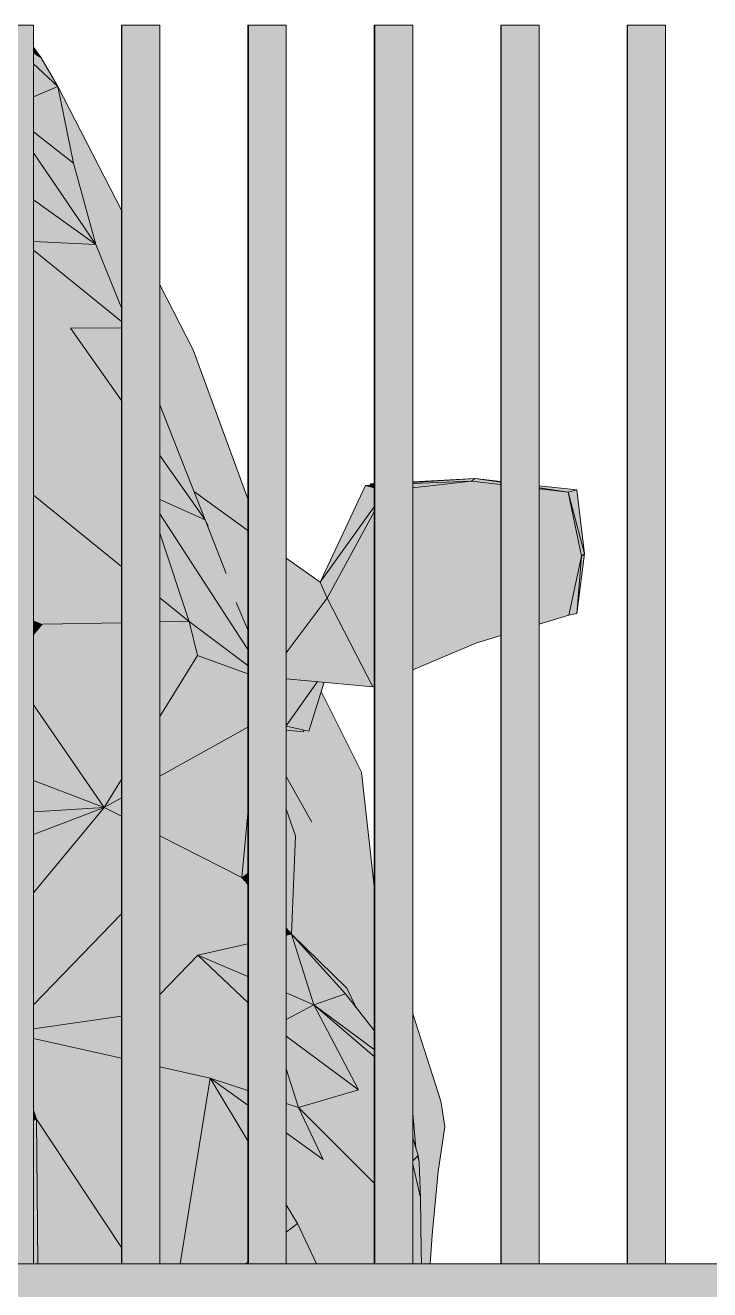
# Model space of a CAD drawing. Header units: millimetres. Extents: x 365175 to 2667127, y -330297 to -162108.
# Drawn here: x 1854015 to 1854556, y -318931 to -317931 of the extents above; entities that cross this region are included whole.
import ezdxf

# ---------------------------------------------------------------- set-up
doc = ezdxf.new("R2010")
doc.units = ezdxf.units.MM
doc.header["$MEASUREMENT"] = 0
doc.layers.add('Cars', color=7, linetype='Continuous')
doc.layers.add('TopoAlt', color=7, linetype='Continuous')

# ---------------------------------------------------------------- blocks, each defined once
blk = doc.blocks.new('Élément de coupe_582_6', base_point=(1445436.1, -319511))
at = {"layer": 'TopoAlt', "linetype": 'Continuous', "lineweight": 0, "true_color": 0x000000}
blk.add_hatch(color=18, dxfattribs=at).paths.add_polyline_path([(1838007, -319511), (1839530.3, -319511), (1839530.3, -319486), (1854698.7, -319486), (1854698.7, -318911), (1838007, -318911)])
at = {"layer": 'TopoAlt', "color": 190, "linetype": 'Continuous', "lineweight": 5, "true_color": 0x8002ff}
blk.add_line((1854698.7, -318911), (1838007, -318911), dxfattribs=at)
blk = doc.blocks.new('Élément de coupe_584_6', base_point=(1445436.1, -319511))
at = {"linetype": 'Continuous', "lineweight": 0, "true_color": 0x000000}
for points in [[(1854491, -318911), (1854491.4, -318911), (1854491.4, -317931), (1854491, -317931)], [(1854491, -318911), (1854491.4, -318911), (1854491.4, -317931), (1854491, -317931)], [(1854491.4, -317931), (1854491.4, -318911), (1854521.4, -318911), (1854521.4, -317931)]]:
    blk.add_hatch(color=18, dxfattribs=at).paths.add_polyline_path(points)
at = {"color": 18, "linetype": 'Continuous', "lineweight": 5, "true_color": 0x330000}
for p, q in [((1854491, -317931), (1854491.4, -317931)), ((1854491, -318911), (1854491, -317931)), ((1854491.4, -317931), (1854521.4, -317931)), ((1854491.4, -318911), (1854491.4, -317931)), ((1854521.4, -318911), (1854521.4, -317931))]:
    blk.add_line(p, q, dxfattribs=at)
blk = doc.blocks.new('Élément de coupe_585_6', base_point=(1445436.1, -319511))
at = {"linetype": 'Continuous', "lineweight": 0, "true_color": 0x000000}
for points in [[(1854391, -318911), (1854391.5, -318911), (1854391.5, -317931), (1854391, -317931)], [(1854391, -318911), (1854391.5, -318911), (1854391.5, -317931), (1854391, -317931)], [(1854391.5, -317931), (1854391.5, -318911), (1854421.5, -318911), (1854421.5, -317931)]]:
    blk.add_hatch(color=18, dxfattribs=at).paths.add_polyline_path(points)
at = {"color": 18, "linetype": 'Continuous', "lineweight": 5, "true_color": 0x330000}
for p, q in [((1854391, -317931), (1854391.5, -317931)), ((1854391, -318911), (1854391, -317931)), ((1854391.5, -317931), (1854421.5, -317931)), ((1854391.5, -318911), (1854391.5, -317931)), ((1854421.5, -318911), (1854421.5, -317931))]:
    blk.add_line(p, q, dxfattribs=at)
blk = doc.blocks.new('Élément de coupe_586_6', base_point=(1445436.1, -319511))
at = {"linetype": 'Continuous', "lineweight": 0, "true_color": 0x000000}
for points in [[(1854291.1, -318911), (1854291.5, -318911), (1854291.5, -317931), (1854291.1, -317931)], [(1854291.1, -318911), (1854291.5, -318911), (1854291.5, -317931), (1854291.1, -317931)], [(1854291.5, -317931), (1854291.5, -318911), (1854321.5, -318911), (1854321.5, -317931)]]:
    blk.add_hatch(color=18, dxfattribs=at).paths.add_polyline_path(points)
at = {"color": 18, "linetype": 'Continuous', "lineweight": 5, "true_color": 0x330000}
for p, q in [((1854291.1, -317931), (1854291.5, -317931)), ((1854291.1, -318911), (1854291.1, -317931)), ((1854291.5, -317931), (1854321.5, -317931)), ((1854291.5, -318911), (1854291.5, -317931)), ((1854321.5, -318911), (1854321.5, -317931))]:
    blk.add_line(p, q, dxfattribs=at)
blk = doc.blocks.new('Élément de coupe_587_6', base_point=(1445436.1, -319511))
at = {"linetype": 'Continuous', "lineweight": 0, "true_color": 0x000000}
for points in [[(1854191.1, -317931), (1854191.1, -318911), (1854191.5, -318911), (1854191.5, -317931)], [(1854191.1, -317931), (1854191.1, -318911), (1854191.5, -318911), (1854191.5, -317931)], [(1854191.5, -317931), (1854191.5, -318911), (1854221.5, -318911), (1854221.5, -317931)]]:
    blk.add_hatch(color=18, dxfattribs=at).paths.add_polyline_path(points)
at = {"color": 18, "linetype": 'Continuous', "lineweight": 5, "true_color": 0x330000}
for p, q in [((1854191.1, -317931), (1854191.5, -317931)), ((1854191.1, -318911), (1854191.1, -317931)), ((1854191.5, -317931), (1854221.5, -317931)), ((1854191.5, -318911), (1854191.5, -317931)), ((1854221.5, -318911), (1854221.5, -317931))]:
    blk.add_line(p, q, dxfattribs=at)
blk = doc.blocks.new('Élément de coupe_588_6', base_point=(1445436.1, -319511))
at = {"linetype": 'Continuous', "lineweight": 0, "true_color": 0x000000}
for points in [[(1854091.1, -318911), (1854091.6, -318911), (1854091.6, -317931), (1854091.1, -317931)], [(1854091.1, -318911), (1854091.6, -318911), (1854091.6, -317931), (1854091.1, -317931)], [(1854091.6, -317931), (1854091.6, -318911), (1854121.5, -318911), (1854121.5, -317931)]]:
    blk.add_hatch(color=18, dxfattribs=at).paths.add_polyline_path(points)
at = {"color": 18, "linetype": 'Continuous', "lineweight": 5, "true_color": 0x330000}
for p, q in [((1854091.1, -317931), (1854091.6, -317931)), ((1854091.1, -318911), (1854091.1, -317931)), ((1854091.6, -317931), (1854121.5, -317931)), ((1854091.6, -318911), (1854091.6, -317931)), ((1854121.5, -318911), (1854121.5, -317931))]:
    blk.add_line(p, q, dxfattribs=at)
blk = doc.blocks.new('Élément de coupe_589_6', base_point=(1445436.1, -319511))
at = {"linetype": 'Continuous', "lineweight": 0, "true_color": 0x000000}
for points in [[(1853991.1, -317931), (1853991.1, -318911), (1853991.6, -318911), (1853991.6, -317931)], [(1853991.1, -317931), (1853991.1, -318911), (1853991.6, -318911), (1853991.6, -317931)], [(1853991.6, -317931), (1853991.6, -318911), (1854021.6, -318911), (1854021.6, -317931)]]:
    blk.add_hatch(color=18, dxfattribs=at).paths.add_polyline_path(points)
at = {"color": 18, "linetype": 'Continuous', "lineweight": 5, "true_color": 0x330000}
for p, q in [((1853991.1, -317931), (1853991.6, -317931)), ((1853991.1, -318911), (1853991.1, -317931)), ((1853991.6, -317931), (1854021.6, -317931)), ((1853991.6, -318911), (1853991.6, -317931)), ((1854021.6, -318911), (1854021.6, -317931))]:
    blk.add_line(p, q, dxfattribs=at)
blk = doc.blocks.new('Élément de coupe_771_6', base_point=(1445436.1, -319511))
at = {"layer": 'Cars', "linetype": 'Continuous', "lineweight": 0, "true_color": 0x000000}
for points in [[(1854027.6, -317956.7), (1854021.6, -317948.4), (1854021.6, -317952.7)], [(1854027.6, -317956.7), (1854021.6, -317948.4), (1854021.6, -317952.7)], [(1854027.6, -317956.7), (1854021.6, -317952.7), (1854021.6, -317961.6), (1854040.8, -317979.5)], [(1854027.6, -317956.7), (1854021.6, -317952.7), (1854021.6, -317961.6), (1854040.8, -317979.5)], [(1854040.8, -317979.5), (1854021.6, -317961.6), (1854021.6, -317987.5)], [(1854040.8, -317979.5), (1854021.6, -317961.6), (1854021.6, -317987.5)], [(1854021.6, -317987.5), (1854021.6, -318015.4), (1854053.3, -318040.1), (1854040.8, -317979.5)], [(1854021.6, -317987.5), (1854021.6, -318015.4), (1854053.3, -318040.1), (1854040.8, -317979.5)], [(1854091.1, -318077.3), (1854040.8, -317979.5), (1854053.3, -318040.1), (1854091.1, -318099)], [(1854091.1, -318077.3), (1854040.8, -317979.5), (1854053.3, -318040.1), (1854091.1, -318099)], [(1854053.3, -318040.1), (1854021.6, -318015.4), (1854021.6, -318031.8), (1854070.8, -318104.5)], [(1854053.3, -318040.1), (1854021.6, -318015.4), (1854021.6, -318031.8), (1854070.8, -318104.5)], [(1854021.6, -318031.8), (1854021.6, -318069), (1854070.8, -318104.5)], [(1854021.6, -318031.8), (1854021.6, -318069), (1854070.8, -318104.5)], [(1854053.3, -318040.1), (1854070.8, -318104.5), (1854091.1, -318144.8), (1854091.1, -318121)], [(1854053.3, -318040.1), (1854070.8, -318104.5), (1854091.1, -318144.8), (1854091.1, -318121)], [(1854053.3, -318040.1), (1854091.1, -318121), (1854091.1, -318099)], [(1854053.3, -318040.1), (1854091.1, -318121), (1854091.1, -318099)], [(1854021.6, -318069), (1854021.6, -318102), (1854070.8, -318104.5)], [(1854021.6, -318069), (1854021.6, -318102), (1854070.8, -318104.5)], [(1854021.6, -318102), (1854021.6, -318109), (1854091.1, -318165.3), (1854091.1, -318154.6), (1854070.8, -318104.5)], [(1854021.6, -318102), (1854021.6, -318109), (1854091.1, -318165.3), (1854091.1, -318154.6), (1854070.8, -318104.5)], [(1854091.1, -318144.8), (1854070.8, -318104.5), (1854091.1, -318154.6)], [(1854091.1, -318144.8), (1854070.8, -318104.5), (1854091.1, -318154.6)], [(1854021.6, -318118.2), (1854050.9, -318170.6), (1854091.1, -318170.5), (1854091.1, -318165.3), (1854021.6, -318109)], [(1854021.6, -318118.2), (1854050.9, -318170.6), (1854091.1, -318170.5), (1854091.1, -318165.3), (1854021.6, -318109)], [(1854050.9, -318170.6), (1854021.6, -318118.2), (1854021.6, -318256.3)], [(1854050.9, -318170.6), (1854021.6, -318118.2), (1854021.6, -318256.3)], [(1854148, -318187.7), (1854121.5, -318136.4), (1854121.5, -318146.5)], [(1854148, -318187.7), (1854121.5, -318136.4), (1854121.5, -318146.5)], [(1854121.5, -318186.2), (1854187.9, -318328.3), (1854191.1, -318330.6), (1854191.1, -318305.7), (1854148, -318187.7), (1854121.5, -318146.5)], [(1854121.5, -318186.2), (1854187.9, -318328.3), (1854191.1, -318330.6), (1854191.1, -318305.7), (1854148, -318187.7), (1854121.5, -318146.5)], [(1854021.6, -318293.8), (1854091.1, -318299.9), (1854091.1, -318257.9), (1854050.9, -318170.6), (1854021.6, -318256.3)], [(1854021.6, -318293.8), (1854091.1, -318299.9), (1854091.1, -318257.9), (1854050.9, -318170.6), (1854021.6, -318256.3)], [(1854050.9, -318170.6), (1854091.1, -318227.9), (1854091.1, -318170.5)], [(1854050.9, -318170.6), (1854091.1, -318227.9), (1854091.1, -318170.5)], [(1854091.1, -318227.9), (1854050.9, -318170.6), (1854091.1, -318257.9)], [(1854091.1, -318227.9), (1854050.9, -318170.6), (1854091.1, -318257.9)], [(1854121.5, -318186.2), (1854121.5, -318205.1), (1854181.3, -318323.5), (1854187.9, -318328.3)], [(1854121.5, -318186.2), (1854121.5, -318205.1), (1854181.3, -318323.5), (1854187.9, -318328.3)], [(1854121.5, -318205.1), (1854121.5, -318215.8), (1854176.8, -318320.3), (1854181.3, -318323.5)], [(1854121.5, -318205.1), (1854121.5, -318215.8), (1854176.8, -318320.3), (1854181.3, -318323.5)], [(1854176.8, -318320.3), (1854121.5, -318215.8), (1854121.5, -318231.3), (1854157.4, -318322.4), (1854157.9, -318323.1), (1854149, -318300.8), (1854148.9, -318300.2)], [(1854176.8, -318320.3), (1854121.5, -318215.8), (1854121.5, -318231.3), (1854157.4, -318322.4), (1854157.9, -318323.1), (1854149, -318300.8), (1854148.9, -318300.2)], [(1854121.5, -318231.3), (1854121.5, -318271.3), (1854157.4, -318322.4)], [(1854121.5, -318231.3), (1854121.5, -318271.3), (1854157.4, -318322.4)], [(1854121.5, -318306.3), (1854157.4, -318322.4), (1854121.5, -318271.3)], [(1854121.5, -318306.3), (1854157.4, -318322.4), (1854121.5, -318271.3)], [(1854021.6, -318293.8), (1854021.6, -318302.8), (1854091.1, -318359.2), (1854091.1, -318299.9)], [(1854021.6, -318293.8), (1854021.6, -318302.8), (1854091.1, -318359.2), (1854091.1, -318299.9)], [(1854284.1, -318295), (1854248.3, -318371.7), (1854291.1, -318312), (1854291.1, -318296.9)], [(1854284.1, -318295), (1854248.3, -318371.7), (1854291.1, -318312), (1854291.1, -318296.9)], [(1854284.1, -318295), (1854291.1, -318294.7), (1854291.1, -318294.6)], [(1854284.1, -318295), (1854291.1, -318294.7), (1854291.1, -318294.6)], [(1854284.1, -318295), (1854291.1, -318296.9), (1854291.1, -318294.7)], [(1854284.1, -318295), (1854291.1, -318296.9), (1854291.1, -318294.7)], [(1854287.6, -318294.8), (1854287.9, -318294.8), (1854288.1, -318293.9)], [(1854287.6, -318294.8), (1854287.9, -318294.8), (1854288.1, -318293.9)], [(1854288.1, -318293.9), (1854287.9, -318294.8), (1854288.5, -318294.7)], [(1854288.1, -318293.9), (1854287.9, -318294.8), (1854288.5, -318294.7)], [(1854288.1, -318293.9), (1854288.5, -318294.7), (1854291.1, -318294.6), (1854291.1, -318293.8)], [(1854288.1, -318293.9), (1854288.5, -318294.7), (1854291.1, -318294.6), (1854291.1, -318293.8)], [(1854370.8, -318289.7), (1854321.5, -318292.7), (1854321.5, -318293.6), (1854367.7, -318291.8)], [(1854370.8, -318289.7), (1854321.5, -318292.7), (1854321.5, -318293.6), (1854367.7, -318291.8)], [(1854321.5, -318292.7), (1854355.9, -318290.6), (1854370.8, -318289.7), (1854321.5, -318292.2)], [(1854321.5, -318292.7), (1854355.9, -318290.6), (1854370.8, -318289.7), (1854321.5, -318292.2)], [(1854367.7, -318291.8), (1854321.5, -318297), (1854321.5, -318335.5), (1854371.4, -318419.8)], [(1854367.7, -318291.8), (1854321.5, -318297), (1854321.5, -318335.5), (1854371.4, -318419.8)], [(1854321.5, -318293.6), (1854321.5, -318297), (1854367.7, -318291.8)], [(1854321.5, -318293.6), (1854321.5, -318297), (1854367.7, -318291.8)], [(1854370.8, -318289.7), (1854367.7, -318291.8), (1854391, -318294.4), (1854391, -318292.6)], [(1854370.8, -318289.7), (1854367.7, -318291.8), (1854391, -318294.4), (1854391, -318292.6)], [(1854367.7, -318291.8), (1854371.4, -318419.8), (1854391, -318413.9), (1854391, -318323.8)], [(1854367.7, -318291.8), (1854371.4, -318419.8), (1854391, -318413.9), (1854391, -318323.8)], [(1854367.7, -318291.8), (1854391, -318323.8), (1854391, -318307.7)], [(1854367.7, -318291.8), (1854391, -318323.8), (1854391, -318307.7)], [(1854391, -318294.4), (1854367.7, -318291.8), (1854391, -318307.7)], [(1854391, -318294.4), (1854367.7, -318291.8), (1854391, -318307.7)], [(1854391, -318291.9), (1854370.8, -318289.7), (1854391, -318292.6)], [(1854391, -318291.9), (1854370.8, -318289.7), (1854391, -318292.6)], [(1854451.2, -318298.5), (1854421.5, -318295.3), (1854421.5, -318297), (1854444.4, -318300.3)], [(1854451.2, -318298.5), (1854421.5, -318295.3), (1854421.5, -318297), (1854444.4, -318300.3)], [(1854021.6, -318363.1), (1854029, -318404.9), (1854091.1, -318403.7), (1854091.1, -318359.2), (1854021.6, -318302.8)], [(1854021.6, -318363.1), (1854029, -318404.9), (1854091.1, -318403.7), (1854091.1, -318359.2), (1854021.6, -318302.8)], [(1854157.4, -318322.4), (1854121.5, -318306.3), (1854121.5, -318317.5), (1854191.1, -318424.8), (1854191.1, -318409.2), (1854181.9, -318387.6), (1854174, -318364.7)], [(1854157.4, -318322.4), (1854121.5, -318306.3), (1854121.5, -318317.5), (1854191.1, -318424.8), (1854191.1, -318409.2), (1854181.9, -318387.6), (1854174, -318364.7)], [(1854191.1, -318330.6), (1854148.9, -318300.2), (1854149, -318300.8), (1854191.1, -318334.3)], [(1854191.1, -318330.6), (1854148.9, -318300.2), (1854149, -318300.8), (1854191.1, -318334.3)], [(1854191.1, -318334.3), (1854149, -318300.8), (1854157.9, -318323.1), (1854159.7, -318327.2), (1854157.4, -318322.4), (1854174, -318364.7), (1854181.9, -318387.6), (1854191.1, -318409.2)], [(1854191.1, -318334.3), (1854149, -318300.8), (1854157.9, -318323.1), (1854159.7, -318327.2), (1854157.4, -318322.4), (1854174, -318364.7), (1854181.9, -318387.6), (1854191.1, -318409.2)], [(1854421.5, -318297), (1854421.5, -318297.7), (1854444.4, -318300.3)], [(1854421.5, -318297), (1854421.5, -318297.7), (1854444.4, -318300.3)], [(1854444.4, -318300.3), (1854421.5, -318297.7), (1854421.5, -318328.4), (1854454.8, -318351.1)], [(1854444.4, -318300.3), (1854421.5, -318297.7), (1854421.5, -318328.4), (1854454.8, -318351.1)], [(1854457.3, -318349.2), (1854451.2, -318298.5), (1854444.4, -318300.3)], [(1854457.3, -318349.2), (1854451.2, -318298.5), (1854444.4, -318300.3)], [(1854457.3, -318349.2), (1854444.4, -318300.3), (1854454.8, -318351.1)], [(1854457.3, -318349.2), (1854444.4, -318300.3), (1854454.8, -318351.1)], [(1854248.3, -318371.7), (1854253.9, -318384.3), (1854291.1, -318316), (1854291.1, -318312)], [(1854248.3, -318371.7), (1854253.9, -318384.3), (1854291.1, -318316), (1854291.1, -318312)], [(1854253.9, -318384.3), (1854289.8, -318454.3), (1854291.1, -318434.9), (1854291.1, -318316)], [(1854253.9, -318384.3), (1854289.8, -318454.3), (1854291.1, -318434.9), (1854291.1, -318316)], [(1854121.5, -318332.8), (1854144.6, -318402.6), (1854191.1, -318437.6), (1854191.1, -318424.8), (1854121.5, -318317.5)], [(1854121.5, -318332.8), (1854144.6, -318402.6), (1854191.1, -318437.6), (1854191.1, -318424.8), (1854121.5, -318317.5)], [(1854157.4, -318322.4), (1854159.7, -318327.2), (1854157.9, -318323.1)], [(1854157.4, -318322.4), (1854159.7, -318327.2), (1854157.9, -318323.1)], [(1854121.5, -318332.8), (1854121.5, -318383.9), (1854144.6, -318402.6)], [(1854121.5, -318332.8), (1854121.5, -318383.9), (1854144.6, -318402.6)], [(1854321.5, -318335.5), (1854321.5, -318440.9), (1854371.4, -318419.8)], [(1854321.5, -318335.5), (1854321.5, -318440.9), (1854371.4, -318419.8)], [(1854454.8, -318351.1), (1854421.5, -318328.4), (1854421.5, -318365.6), (1854444.9, -318397.7)], [(1854454.8, -318351.1), (1854421.5, -318328.4), (1854421.5, -318365.6), (1854444.9, -318397.7)], [(1854221.5, -318358.5), (1854253.9, -318384.3), (1854248.3, -318371.7), (1854221.5, -318352.5)], [(1854221.5, -318358.5), (1854253.9, -318384.3), (1854248.3, -318371.7), (1854221.5, -318352.5)], [(1854451.3, -318396.3), (1854454.8, -318351.1), (1854444.9, -318397.7)], [(1854451.3, -318396.3), (1854454.8, -318351.1), (1854444.9, -318397.7)], [(1854451.3, -318396.3), (1854457.3, -318349.2), (1854454.8, -318351.1)], [(1854451.3, -318396.3), (1854457.3, -318349.2), (1854454.8, -318351.1)], [(1854021.6, -318402), (1854029, -318404.9), (1854021.6, -318363.1)], [(1854021.6, -318402), (1854029, -318404.9), (1854021.6, -318363.1)], [(1854221.5, -318358.5), (1854221.5, -318427.4), (1854253.9, -318384.3)], [(1854221.5, -318358.5), (1854221.5, -318427.4), (1854253.9, -318384.3)], [(1854421.5, -318365.6), (1854421.5, -318404.7), (1854444.9, -318397.7)], [(1854421.5, -318365.6), (1854421.5, -318404.7), (1854444.9, -318397.7)], [(1854121.5, -318383.9), (1854121.5, -318403), (1854144.6, -318402.6)], [(1854121.5, -318383.9), (1854121.5, -318403), (1854144.6, -318402.6)], [(1854253.9, -318384.3), (1854221.5, -318427.4), (1854221.5, -318448), (1854289.8, -318454.3)], [(1854253.9, -318384.3), (1854221.5, -318427.4), (1854221.5, -318448), (1854289.8, -318454.3)], [(1854021.6, -318405.5), (1854029, -318404.9), (1854021.6, -318402)], [(1854021.6, -318405.5), (1854029, -318404.9), (1854021.6, -318402)], [(1854021.6, -318413.8), (1854029, -318404.9), (1854021.6, -318405.5)], [(1854021.6, -318413.8), (1854029, -318404.9), (1854021.6, -318405.5)], [(1854021.6, -318437.4), (1854091.1, -318433.1), (1854091.1, -318417.4), (1854029, -318404.9), (1854021.6, -318413.8)], [(1854021.6, -318437.4), (1854091.1, -318433.1), (1854091.1, -318417.4), (1854029, -318404.9), (1854021.6, -318413.8)], [(1854029, -318404.9), (1854091.1, -318417.4), (1854091.1, -318403.7)], [(1854029, -318404.9), (1854091.1, -318417.4), (1854091.1, -318403.7)], [(1854144.6, -318402.6), (1854121.5, -318403), (1854121.5, -318423.5), (1854151.3, -318429.5)], [(1854144.6, -318402.6), (1854121.5, -318403), (1854121.5, -318423.5), (1854151.3, -318429.5)], [(1854144.6, -318402.6), (1854151.3, -318429.5), (1854191.1, -318444), (1854191.1, -318437.6)], [(1854144.6, -318402.6), (1854151.3, -318429.5), (1854191.1, -318444), (1854191.1, -318437.6)], [(1854121.5, -318423.5), (1854121.5, -318431.3), (1854151.3, -318429.5)], [(1854121.5, -318423.5), (1854121.5, -318431.3), (1854151.3, -318429.5)], [(1854091.1, -318433.1), (1854021.6, -318437.4), (1854021.6, -318468.6), (1854077.5, -318549.8), (1854091.1, -318527.6)], [(1854091.1, -318433.1), (1854021.6, -318437.4), (1854021.6, -318468.6), (1854077.5, -318549.8), (1854091.1, -318527.6)], [(1854121.5, -318525.2), (1854191.1, -318486.3), (1854191.1, -318474.9), (1854151.3, -318429.5), (1854121.5, -318477.9)], [(1854121.5, -318525.2), (1854191.1, -318486.3), (1854191.1, -318474.9), (1854151.3, -318429.5), (1854121.5, -318477.9)], [(1854121.5, -318477.9), (1854151.3, -318429.5), (1854121.5, -318431.3)], [(1854121.5, -318477.9), (1854151.3, -318429.5), (1854121.5, -318431.3)], [(1854151.3, -318429.5), (1854191.1, -318474.9), (1854191.1, -318444)], [(1854151.3, -318429.5), (1854191.1, -318474.9), (1854191.1, -318444)], [(1854289.8, -318454.3), (1854291.1, -318453.8), (1854291.1, -318434.9)], [(1854289.8, -318454.3), (1854291.1, -318453.8), (1854291.1, -318434.9)], [(1854221.5, -318485.3), (1854246.2, -318450.3), (1854221.5, -318448)], [(1854221.5, -318485.3), (1854246.2, -318450.3), (1854221.5, -318448)], [(1854221.5, -318485.4), (1854239.4, -318489.5), (1854251.4, -318450.8), (1854246.2, -318450.3), (1854221.5, -318485.3)], [(1854221.5, -318485.4), (1854239.4, -318489.5), (1854251.4, -318450.8), (1854246.2, -318450.3), (1854221.5, -318485.3)], [(1854235.3, -318490), (1854280.9, -318521.9), (1854249.1, -318458.1), (1854239.4, -318489.5), (1854235.4, -318488.6)], [(1854235.3, -318490), (1854280.9, -318521.9), (1854249.1, -318458.1), (1854239.4, -318489.5), (1854235.4, -318488.6)], [(1854021.6, -318468.6), (1854021.6, -318528.6), (1854077.5, -318549.8)], [(1854021.6, -318468.6), (1854021.6, -318528.6), (1854077.5, -318549.8)], [(1854121.5, -318572.2), (1854186.4, -318605.2), (1854191.1, -318554.6), (1854191.1, -318486.3), (1854121.5, -318525.2)], [(1854121.5, -318572.2), (1854186.4, -318605.2), (1854191.1, -318554.6), (1854191.1, -318486.3), (1854121.5, -318525.2)], [(1854221.5, -318485.4), (1854221.5, -318488), (1854221.8, -318488.8), (1854235.3, -318490), (1854234.5, -318488.4)], [(1854221.5, -318485.4), (1854221.5, -318488), (1854221.8, -318488.8), (1854235.3, -318490), (1854234.5, -318488.4)], [(1854221.5, -318488), (1854221.5, -318488.7), (1854221.8, -318488.8)], [(1854221.5, -318488), (1854221.5, -318488.7), (1854221.8, -318488.8)], [(1854221.5, -318488.7), (1854221.5, -318525.3), (1854241.6, -318561.6), (1854221.8, -318488.8)], [(1854221.5, -318488.7), (1854221.5, -318525.3), (1854241.6, -318561.6), (1854221.8, -318488.8)], [(1854235.3, -318490), (1854221.8, -318488.8), (1854241.6, -318561.6)], [(1854235.3, -318490), (1854221.8, -318488.8), (1854241.6, -318561.6)], [(1854234.5, -318488.4), (1854235.3, -318490), (1854235.4, -318488.6)], [(1854234.5, -318488.4), (1854235.3, -318490), (1854235.4, -318488.6)], [(1854280.9, -318521.9), (1854235.3, -318490), (1854241.6, -318561.6)], [(1854280.9, -318521.9), (1854235.3, -318490), (1854241.6, -318561.6)], [(1854221.5, -318551.2), (1854228.9, -318572.4), (1854241.6, -318561.6), (1854221.5, -318525.3)], [(1854221.5, -318551.2), (1854228.9, -318572.4), (1854241.6, -318561.6), (1854221.5, -318525.3)], [(1854280.9, -318521.9), (1854241.6, -318561.6), (1854291.1, -318655.4), (1854291.1, -318612.1)], [(1854280.9, -318521.9), (1854241.6, -318561.6), (1854291.1, -318655.4), (1854291.1, -318612.1)], [(1854021.6, -318553.4), (1854077.5, -318549.8), (1854021.6, -318528.6)], [(1854021.6, -318553.4), (1854077.5, -318549.8), (1854021.6, -318528.6)], [(1854077.5, -318549.8), (1854091.1, -318542.2), (1854091.1, -318527.6)], [(1854077.5, -318549.8), (1854091.1, -318542.2), (1854091.1, -318527.6)], [(1854091.1, -318542.2), (1854077.5, -318549.8), (1854091.1, -318556.7)], [(1854091.1, -318542.2), (1854077.5, -318549.8), (1854091.1, -318556.7)], [(1854021.6, -318571.2), (1854021.6, -318617.5), (1854077.5, -318549.8)], [(1854021.6, -318571.2), (1854021.6, -318617.5), (1854077.5, -318549.8)], [(1854021.6, -318617.5), (1854021.6, -318653.4), (1854091.1, -318633.3), (1854091.1, -318628), (1854077.5, -318549.8)], [(1854021.6, -318617.5), (1854021.6, -318653.4), (1854091.1, -318633.3), (1854091.1, -318628), (1854077.5, -318549.8)], [(1854021.6, -318571.2), (1854077.5, -318549.8), (1854021.6, -318553.4)], [(1854021.6, -318571.2), (1854077.5, -318549.8), (1854021.6, -318553.4)], [(1854091.1, -318556.7), (1854077.5, -318549.8), (1854091.1, -318628)], [(1854091.1, -318556.7), (1854077.5, -318549.8), (1854091.1, -318628)], [(1854186.4, -318605.2), (1854191.1, -318601.5), (1854191.1, -318554.6)], [(1854186.4, -318605.2), (1854191.1, -318601.5), (1854191.1, -318554.6)], [(1854221.5, -318578.1), (1854228.9, -318572.4), (1854221.5, -318551.2)], [(1854221.5, -318578.1), (1854228.9, -318572.4), (1854221.5, -318551.2)], [(1854228.9, -318572.4), (1854291.1, -318658.6), (1854291.1, -318655.4), (1854241.6, -318561.6)], [(1854228.9, -318572.4), (1854291.1, -318658.6), (1854291.1, -318655.4), (1854241.6, -318561.6)], [(1854121.5, -318572.2), (1854121.5, -318624.3), (1854186.4, -318605.2)], [(1854121.5, -318572.2), (1854121.5, -318624.3), (1854186.4, -318605.2)], [(1854221.5, -318578.1), (1854221.5, -318645.3), (1854225.7, -318650), (1854228.9, -318572.4)], [(1854221.5, -318578.1), (1854221.5, -318645.3), (1854225.7, -318650), (1854228.9, -318572.4)], [(1854228.9, -318572.4), (1854225.7, -318650), (1854269.4, -318692.8)], [(1854228.9, -318572.4), (1854225.7, -318650), (1854269.4, -318692.8)], [(1854291.1, -318658.6), (1854228.9, -318572.4), (1854269.4, -318692.8), (1854291.1, -318673)], [(1854291.1, -318658.6), (1854228.9, -318572.4), (1854269.4, -318692.8), (1854291.1, -318673)], [(1854186.4, -318605.2), (1854121.5, -318624.3), (1854121.5, -318649.7), (1854151.7, -318666.8)], [(1854186.4, -318605.2), (1854121.5, -318624.3), (1854121.5, -318649.7), (1854151.7, -318666.8)], [(1854186.4, -318605.2), (1854151.7, -318666.8), (1854191.1, -318657.8), (1854191.1, -318610.5)], [(1854186.4, -318605.2), (1854151.7, -318666.8), (1854191.1, -318657.8), (1854191.1, -318610.5)], [(1854191.1, -318601.5), (1854186.4, -318605.2), (1854191.1, -318610.5)], [(1854191.1, -318601.5), (1854186.4, -318605.2), (1854191.1, -318610.5)], [(1854021.6, -318653.4), (1854021.6, -318706), (1854091.1, -318633.9), (1854091.1, -318633.3)], [(1854021.6, -318653.4), (1854021.6, -318706), (1854091.1, -318633.9), (1854091.1, -318633.3)], [(1854021.6, -318706), (1854021.6, -318725), (1854091.1, -318715.1), (1854091.1, -318633.9)], [(1854021.6, -318706), (1854021.6, -318725), (1854091.1, -318715.1), (1854091.1, -318633.9)], [(1854225.7, -318650), (1854221.5, -318645.3), (1854221.5, -318650.9)], [(1854225.7, -318650), (1854221.5, -318645.3), (1854221.5, -318650.9)], [(1854121.5, -318649.7), (1854121.5, -318697.8), (1854151.7, -318666.8)], [(1854121.5, -318649.7), (1854121.5, -318697.8), (1854151.7, -318666.8)], [(1854221.5, -318650.9), (1854221.5, -318696.6), (1854243.4, -318706), (1854225.7, -318650)], [(1854221.5, -318650.9), (1854221.5, -318696.6), (1854243.4, -318706), (1854225.7, -318650)], [(1854268.4, -318697.4), (1854225.7, -318650), (1854243.4, -318706)], [(1854268.4, -318697.4), (1854225.7, -318650), (1854243.4, -318706)], [(1854268.4, -318697.4), (1854269.4, -318692.8), (1854225.7, -318650)], [(1854268.4, -318697.4), (1854269.4, -318692.8), (1854225.7, -318650)], [(1854151.7, -318666.8), (1854191.1, -318683.6), (1854191.1, -318657.8)], [(1854151.7, -318666.8), (1854191.1, -318683.6), (1854191.1, -318657.8)], [(1854121.5, -318714.3), (1854191.1, -318721), (1854191.1, -318704.1), (1854151.7, -318666.8), (1854121.5, -318697.8)], [(1854121.5, -318714.3), (1854191.1, -318721), (1854191.1, -318704.1), (1854151.7, -318666.8), (1854121.5, -318697.8)], [(1854151.7, -318666.8), (1854191.1, -318704.1), (1854191.1, -318683.6)], [(1854151.7, -318666.8), (1854191.1, -318704.1), (1854191.1, -318683.6)], [(1854291.1, -318673), (1854269.4, -318692.8), (1854276.4, -318707.6), (1854291.1, -318726.4)], [(1854291.1, -318673), (1854269.4, -318692.8), (1854276.4, -318707.6), (1854291.1, -318726.4)], [(1854269.4, -318692.8), (1854268.4, -318697.4), (1854276.4, -318707.6)], [(1854269.4, -318692.8), (1854268.4, -318697.4), (1854276.4, -318707.6)], [(1854221.5, -318696.6), (1854221.5, -318717.5), (1854243.4, -318706)], [(1854221.5, -318696.6), (1854221.5, -318717.5), (1854243.4, -318706)], [(1854221.5, -318717.5), (1854221.5, -318730.8), (1854278.5, -318773.2), (1854243.4, -318706)], [(1854221.5, -318717.5), (1854221.5, -318730.8), (1854278.5, -318773.2), (1854243.4, -318706)], [(1854268.4, -318697.4), (1854243.4, -318706), (1854291.1, -318741.3), (1854291.1, -318726.4)], [(1854268.4, -318697.4), (1854243.4, -318706), (1854291.1, -318741.3), (1854291.1, -318726.4)], [(1854243.4, -318706), (1854278.5, -318773.2), (1854291.1, -318766.2), (1854291.1, -318746.8)], [(1854243.4, -318706), (1854278.5, -318773.2), (1854291.1, -318766.2), (1854291.1, -318746.8)], [(1854243.4, -318706), (1854291.1, -318746.8), (1854291.1, -318741.3)], [(1854243.4, -318706), (1854291.1, -318746.8), (1854291.1, -318741.3)], [(1854021.6, -318725), (1854021.6, -318732.7), (1854091.1, -318748.2), (1854091.1, -318715.1)], [(1854021.6, -318725), (1854021.6, -318732.7), (1854091.1, -318748.2), (1854091.1, -318715.1)], [(1854121.5, -318714.3), (1854121.5, -318726.5), (1854161.3, -318763.9), (1854191.1, -318739.4), (1854191.1, -318721)], [(1854121.5, -318714.3), (1854121.5, -318726.5), (1854161.3, -318763.9), (1854191.1, -318739.4), (1854191.1, -318721)], [(1854343.7, -318782.1), (1854321.5, -318713.2), (1854321.5, -318714), (1854344.5, -318787.1)], [(1854343.7, -318782.1), (1854321.5, -318713.2), (1854321.5, -318714), (1854344.5, -318787.1)], [(1854344.5, -318787.1), (1854321.5, -318714), (1854321.5, -318717), (1854346.9, -318802.5)], [(1854344.5, -318787.1), (1854321.5, -318714), (1854321.5, -318717), (1854346.9, -318802.5)], [(1854121.5, -318726.5), (1854121.5, -318755), (1854161.3, -318763.9)], [(1854121.5, -318726.5), (1854121.5, -318755), (1854161.3, -318763.9)], [(1854346.9, -318802.5), (1854321.5, -318717), (1854321.5, -318762.2)], [(1854346.9, -318802.5), (1854321.5, -318717), (1854321.5, -318762.2)], [(1854021.6, -318789.3), (1854024.1, -318796.5), (1854091.1, -318780.6), (1854091.1, -318748.2), (1854021.6, -318732.7)], [(1854021.6, -318789.3), (1854024.1, -318796.5), (1854091.1, -318780.6), (1854091.1, -318748.2), (1854021.6, -318732.7)], [(1854278.5, -318773.2), (1854221.5, -318730.8), (1854221.5, -318756.6), (1854231.1, -318787.2)], [(1854278.5, -318773.2), (1854221.5, -318730.8), (1854221.5, -318756.6), (1854231.1, -318787.2)], [(1854161.3, -318763.9), (1854191.1, -318773.8), (1854191.1, -318739.4)], [(1854161.3, -318763.9), (1854191.1, -318773.8), (1854191.1, -318739.4)], [(1854121.5, -318755), (1854121.5, -318773.4), (1854161.3, -318763.9)], [(1854121.5, -318755), (1854121.5, -318773.4), (1854161.3, -318763.9)], [(1854121.5, -318911), (1854137.7, -318911), (1854161.3, -318763.9), (1854121.5, -318773.4)], [(1854121.5, -318911), (1854137.7, -318911), (1854161.3, -318763.9), (1854121.5, -318773.4)], [(1854161.3, -318763.9), (1854137.7, -318911), (1854189.5, -318911), (1854191.1, -318909.7), (1854191.1, -318813.5)], [(1854161.3, -318763.9), (1854137.7, -318911), (1854189.5, -318911), (1854191.1, -318909.7), (1854191.1, -318813.5)], [(1854191.1, -318785.3), (1854161.3, -318763.9), (1854191.1, -318813.5)], [(1854191.1, -318785.3), (1854161.3, -318763.9), (1854191.1, -318813.5)], [(1854191.1, -318773.8), (1854161.3, -318763.9), (1854191.1, -318785.3)], [(1854191.1, -318773.8), (1854161.3, -318763.9), (1854191.1, -318785.3)], [(1854221.5, -318756.6), (1854221.5, -318784), (1854231.1, -318787.2)], [(1854221.5, -318756.6), (1854221.5, -318784), (1854231.1, -318787.2)], [(1854278.5, -318773.2), (1854291.1, -318795.6), (1854291.1, -318766.2)], [(1854278.5, -318773.2), (1854291.1, -318795.6), (1854291.1, -318766.2)], [(1854321.5, -318762.2), (1854321.5, -318773), (1854341.5, -318837.9), (1854346.9, -318802.5)], [(1854321.5, -318762.2), (1854321.5, -318773), (1854341.5, -318837.9), (1854346.9, -318802.5)], [(1854231.1, -318787.2), (1854291.1, -318847.1), (1854291.1, -318812.4), (1854278.5, -318773.2)], [(1854231.1, -318787.2), (1854291.1, -318847.1), (1854291.1, -318812.4), (1854278.5, -318773.2)], [(1854278.5, -318773.2), (1854291.1, -318812.4), (1854291.1, -318795.6)], [(1854278.5, -318773.2), (1854291.1, -318812.4), (1854291.1, -318795.6)], [(1854321.5, -318792.1), (1854321.6, -318793.2), (1854336.8, -318888.3), (1854341.5, -318837.9), (1854321.5, -318773)], [(1854321.5, -318792.1), (1854321.6, -318793.2), (1854336.8, -318888.3), (1854341.5, -318837.9), (1854321.5, -318773)], [(1854024.1, -318796.5), (1854091.1, -318898.1), (1854091.1, -318780.6)], [(1854024.1, -318796.5), (1854091.1, -318898.1), (1854091.1, -318780.6)], [(1854231.1, -318787.2), (1854221.5, -318784), (1854221.5, -318807.2), (1854250.7, -318828.3)], [(1854231.1, -318787.2), (1854221.5, -318784), (1854221.5, -318807.2), (1854250.7, -318828.3)], [(1854021.6, -318789.3), (1854021.6, -318794.6), (1854024.1, -318796.5)], [(1854021.6, -318789.3), (1854021.6, -318794.6), (1854024.1, -318796.5)], [(1854021.6, -318794.6), (1854021.6, -318798.1), (1854024.1, -318796.5)], [(1854021.6, -318794.6), (1854021.6, -318798.1), (1854024.1, -318796.5)], [(1854021.6, -318911), (1854025.2, -318911), (1854024.1, -318796.5), (1854021.6, -318798.1)], [(1854021.6, -318911), (1854025.2, -318911), (1854024.1, -318796.5), (1854021.6, -318798.1)], [(1854091.1, -318898.1), (1854024.1, -318796.5), (1854025.2, -318911), (1854091.1, -318911)], [(1854091.1, -318898.1), (1854024.1, -318796.5), (1854025.2, -318911), (1854091.1, -318911)], [(1854231.1, -318787.2), (1854250.7, -318828.3), (1854291.1, -318853.3), (1854291.1, -318847.1)], [(1854231.1, -318787.2), (1854250.7, -318828.3), (1854291.1, -318853.3), (1854291.1, -318847.1)], [(1854321.5, -318792.1), (1854321.5, -318811.5), (1854323.9, -318819.3)], [(1854321.5, -318792.1), (1854321.5, -318811.5), (1854323.9, -318819.3)], [(1854336.8, -318888.3), (1854321.6, -318793.2), (1854323.9, -318819.3), (1854325.8, -318825.1), (1854326.5, -318831), (1854327.5, -318858.4), (1854327.6, -318863.1)], [(1854336.8, -318888.3), (1854321.6, -318793.2), (1854323.9, -318819.3), (1854325.8, -318825.1), (1854326.5, -318831), (1854327.5, -318858.4), (1854327.6, -318863.1)], [(1854250.7, -318828.3), (1854221.5, -318807.2), (1854221.5, -318864.3), (1854230.3, -318879)], [(1854250.7, -318828.3), (1854221.5, -318807.2), (1854221.5, -318864.3), (1854230.3, -318879)], [(1854321.5, -318811.5), (1854321.5, -318829.5), (1854325.8, -318825.1)], [(1854321.5, -318811.5), (1854321.5, -318829.5), (1854325.8, -318825.1)], [(1854325, -318825.9), (1854321.5, -318829.5), (1854321.5, -318832), (1854327.5, -318858.4), (1854326.5, -318831)], [(1854325, -318825.9), (1854321.5, -318829.5), (1854321.5, -318832), (1854327.5, -318858.4), (1854326.5, -318831)], [(1854325.8, -318825.1), (1854325, -318825.9), (1854326.5, -318831)], [(1854325.8, -318825.1), (1854325, -318825.9), (1854326.5, -318831)], [(1854250.7, -318828.3), (1854230.3, -318879), (1854261.3, -318911), (1854278, -318911)], [(1854250.7, -318828.3), (1854230.3, -318879), (1854261.3, -318911), (1854278, -318911)], [(1854291.1, -318877.4), (1854250.7, -318828.3), (1854278, -318911), (1854291.1, -318911)], [(1854291.1, -318877.4), (1854250.7, -318828.3), (1854278, -318911), (1854291.1, -318911)], [(1854291.1, -318853.3), (1854250.7, -318828.3), (1854291.1, -318877.4)], [(1854291.1, -318853.3), (1854250.7, -318828.3), (1854291.1, -318877.4)], [(1854321.5, -318856.8), (1854321.8, -318867.2), (1854327.5, -318858.4), (1854321.5, -318832)], [(1854321.5, -318856.8), (1854321.8, -318867.2), (1854327.5, -318858.4), (1854321.5, -318832)], [(1854221.5, -318864.3), (1854221.5, -318885.9), (1854230.3, -318879)], [(1854221.5, -318864.3), (1854221.5, -318885.9), (1854230.3, -318879)], [(1854321.5, -318856.8), (1854321.5, -318865.2), (1854321.8, -318867.2)], [(1854321.5, -318856.8), (1854321.5, -318865.2), (1854321.8, -318867.2)], [(1854321.5, -318865.2), (1854321.5, -318866.9), (1854321.8, -318867.2)], [(1854321.5, -318865.2), (1854321.5, -318866.9), (1854321.8, -318867.2)], [(1854321.8, -318867.2), (1854328.1, -318900.9), (1854327.5, -318858.4)], [(1854321.8, -318867.2), (1854328.1, -318900.9), (1854327.5, -318858.4)], [(1854327.6, -318863.1), (1854328.1, -318900.9), (1854328.2, -318910.2), (1854328.3, -318911), (1854335.2, -318911), (1854336.8, -318888.3)], [(1854327.6, -318863.1), (1854328.1, -318900.9), (1854328.2, -318910.2), (1854328.3, -318911), (1854335.2, -318911), (1854336.8, -318888.3)], [(1854321.5, -318866.9), (1854321.5, -318883), (1854321.8, -318867.2)], [(1854321.5, -318866.9), (1854321.5, -318883), (1854321.8, -318867.2)], [(1854321.5, -318911), (1854325.1, -318911), (1854321.8, -318867.2), (1854321.5, -318883)], [(1854321.5, -318911), (1854325.1, -318911), (1854321.8, -318867.2), (1854321.5, -318883)], [(1854321.8, -318867.2), (1854325.1, -318911), (1854328.3, -318911), (1854328.1, -318900.9)], [(1854321.8, -318867.2), (1854325.1, -318911), (1854328.3, -318911), (1854328.1, -318900.9)], [(1854221.5, -318911), (1854245.5, -318911), (1854230.3, -318879), (1854221.5, -318885.9)], [(1854221.5, -318911), (1854245.5, -318911), (1854230.3, -318879), (1854221.5, -318885.9)], [(1854230.3, -318879), (1854245.5, -318911), (1854261.3, -318911)], [(1854230.3, -318879), (1854245.5, -318911), (1854261.3, -318911)], [(1854191.1, -318909.7), (1854189.5, -318911), (1854191.1, -318911)], [(1854191.1, -318909.7), (1854189.5, -318911), (1854191.1, -318911)]]:
    blk.add_hatch(color=18, dxfattribs=at).paths.add_polyline_path(points)
at = {"layer": 'Cars', "color": 7, "linetype": 'Continuous', "lineweight": 5}
for p, q in [((1854027.6, -317956.7), (1854021.6, -317948.4)), ((1854027.6, -317956.7), (1854021.6, -317952.7)), ((1854040.8, -317979.5), (1854021.6, -317961.6)), ((1854027.6, -317956.7), (1854040.8, -317979.5)), ((1854040.8, -317979.5), (1854021.6, -317987.5)), ((1854091.1, -318077.3), (1854040.8, -317979.5)), ((1854053.3, -318040.1), (1854040.8, -317979.5)), ((1854053.3, -318040.1), (1854021.6, -318015.4)), ((1854070.8, -318104.5), (1854021.6, -318031.8)), ((1854070.8, -318104.5), (1854053.3, -318040.1)), ((1854070.8, -318104.5), (1854021.6, -318069)), ((1854070.8, -318104.5), (1854021.6, -318102)), ((1854091.1, -318154.6), (1854070.8, -318104.5)), ((1854091.1, -318165.3), (1854021.6, -318109)), ((1854148, -318187.7), (1854121.5, -318136.4)), ((1854091.1, -318170.5), (1854050.9, -318170.6)), ((1854091.1, -318227.9), (1854050.9, -318170.6)), ((1854191.1, -318305.7), (1854148, -318187.7)), ((1854157.4, -318322.4), (1854121.5, -318231.3)), ((1854157.4, -318322.4), (1854121.5, -318271.3)), ((1854284.1, -318295), (1854248.3, -318371.7)), ((1854291.1, -318294.6), (1854284.1, -318295)), ((1854291.1, -318294.7), (1854284.1, -318295)), ((1854284.1, -318295), (1854291.1, -318296.9)), ((1854287.6, -318294.8), (1854288.1, -318293.9)), ((1854288.1, -318293.9), (1854291.1, -318293.8)), ((1854370.8, -318289.7), (1854321.5, -318292.7)), ((1854321.5, -318292.2), (1854370.8, -318289.7)), ((1854367.7, -318291.8), (1854321.5, -318297)), ((1854367.7, -318291.8), (1854321.5, -318293.6)), ((1854367.7, -318291.8), (1854370.8, -318289.7)), ((1854391, -318294.4), (1854367.7, -318291.8)), ((1854391, -318291.9), (1854370.8, -318289.7)), ((1854391, -318292.6), (1854370.8, -318289.7)), ((1854451.2, -318298.5), (1854421.5, -318295.3)), ((1854091.1, -318359.2), (1854021.6, -318302.8)), ((1854157.4, -318322.4), (1854121.5, -318306.3)), ((1854191.1, -318330.6), (1854148.9, -318300.2)), ((1854444.4, -318300.3), (1854421.5, -318297)), ((1854444.4, -318300.3), (1854421.5, -318297.7)), ((1854444.4, -318300.3), (1854451.2, -318298.5)), ((1854454.8, -318351.1), (1854444.4, -318300.3)), ((1854457.3, -318349.2), (1854444.4, -318300.3)), ((1854451.2, -318298.5), (1854457.3, -318349.2)), ((1854291.1, -318312), (1854248.3, -318371.7)), ((1854291.1, -318316), (1854253.9, -318384.3)), ((1854191.1, -318424.8), (1854121.5, -318317.5)), ((1854157.4, -318322.4), (1854159.7, -318327.2)), ((1854174, -318364.7), (1854157.4, -318322.4)), ((1854121.5, -318332.8), (1854144.6, -318402.6)), ((1854248.3, -318371.7), (1854221.5, -318352.5)), ((1854444.9, -318397.7), (1854454.8, -318351.1)), ((1854451.3, -318396.3), (1854457.3, -318349.2)), ((1854451.3, -318396.3), (1854454.8, -318351.1)), ((1854454.8, -318351.1), (1854457.3, -318349.2)), ((1854248.3, -318371.7), (1854253.9, -318384.3)), ((1854144.6, -318402.6), (1854121.5, -318383.9)), ((1854253.9, -318384.3), (1854221.5, -318427.4)), ((1854289.8, -318454.3), (1854253.9, -318384.3)), ((1854181.9, -318387.6), (1854191.1, -318409.2)), ((1854444.9, -318397.7), (1854451.3, -318396.3)), ((1854091.1, -318403.7), (1854029, -318404.9)), ((1854144.6, -318402.6), (1854121.5, -318403)), ((1854191.1, -318437.6), (1854144.6, -318402.6)), ((1854151.3, -318429.5), (1854144.6, -318402.6)), ((1854421.5, -318404.7), (1854444.9, -318397.7)), ((1854371.4, -318419.8), (1854391, -318413.9)), ((1854321.5, -318440.9), (1854371.4, -318419.8)), ((1854151.3, -318429.5), (1854121.5, -318477.9)), ((1854191.1, -318444), (1854151.3, -318429.5)), ((1854221.5, -318448), (1854289.8, -318454.3)), ((1854221.5, -318485.3), (1854246.2, -318450.3)), ((1854239.4, -318489.5), (1854251.4, -318450.8)), ((1854289.8, -318454.3), (1854291.1, -318453.8)), ((1854280.9, -318521.9), (1854249.1, -318458.1)), ((1854077.5, -318549.8), (1854021.6, -318468.6)), ((1854191.1, -318486.3), (1854121.5, -318525.2)), ((1854221.5, -318485.4), (1854239.4, -318489.5)), ((1854221.8, -318488.8), (1854221.5, -318488)), ((1854221.5, -318488.7), (1854221.8, -318488.8)), ((1854235.3, -318490), (1854221.8, -318488.8)), ((1854234.5, -318488.4), (1854235.3, -318490)), ((1854241.6, -318561.6), (1854221.5, -318525.3)), ((1854291.1, -318612.1), (1854280.9, -318521.9)), ((1854077.5, -318549.8), (1854021.6, -318528.6)), ((1854091.1, -318527.6), (1854077.5, -318549.8)), ((1854091.1, -318542.2), (1854077.5, -318549.8)), ((1854021.6, -318617.5), (1854077.5, -318549.8)), ((1854077.5, -318549.8), (1854021.6, -318571.2)), ((1854077.5, -318549.8), (1854021.6, -318553.4)), ((1854091.1, -318556.7), (1854077.5, -318549.8)), ((1854186.4, -318605.2), (1854191.1, -318554.6)), ((1854228.9, -318572.4), (1854221.5, -318551.2)), ((1854186.4, -318605.2), (1854121.5, -318572.2)), ((1854225.7, -318650), (1854228.9, -318572.4)), ((1854191.1, -318610.5), (1854186.4, -318605.2)), ((1854021.6, -318706), (1854091.1, -318633.9)), ((1854225.7, -318650), (1854221.5, -318645.3)), ((1854225.7, -318650), (1854221.5, -318650.9)), ((1854243.4, -318706), (1854225.7, -318650)), ((1854268.4, -318697.4), (1854225.7, -318650)), ((1854269.4, -318692.8), (1854225.7, -318650)), ((1854191.1, -318657.8), (1854151.7, -318666.8)), ((1854121.5, -318697.8), (1854151.7, -318666.8)), ((1854191.1, -318704.1), (1854151.7, -318666.8)), ((1854191.1, -318683.6), (1854151.7, -318666.8)), ((1854276.4, -318707.6), (1854269.4, -318692.8)), ((1854243.4, -318706), (1854221.5, -318696.6)), ((1854221.5, -318717.5), (1854243.4, -318706)), ((1854268.4, -318697.4), (1854243.4, -318706)), ((1854278.5, -318773.2), (1854243.4, -318706)), ((1854291.1, -318746.8), (1854243.4, -318706)), ((1854291.1, -318741.3), (1854243.4, -318706)), ((1854291.1, -318726.4), (1854268.4, -318697.4)), ((1854091.1, -318715.1), (1854021.6, -318725)), ((1854321.5, -318713.2), (1854343.7, -318782.1)), ((1854091.1, -318748.2), (1854021.6, -318732.7)), ((1854278.5, -318773.2), (1854221.5, -318730.8)), ((1854161.3, -318763.9), (1854121.5, -318755)), ((1854137.7, -318911), (1854161.3, -318763.9)), ((1854191.1, -318785.3), (1854161.3, -318763.9)), ((1854191.1, -318773.8), (1854161.3, -318763.9)), ((1854191.1, -318813.5), (1854161.3, -318763.9)), ((1854231.1, -318787.2), (1854221.5, -318756.6)), ((1854231.1, -318787.2), (1854278.5, -318773.2)), ((1854231.1, -318787.2), (1854221.5, -318784)), ((1854344.5, -318787.1), (1854343.7, -318782.1)), ((1854024.1, -318796.5), (1854021.6, -318789.3)), ((1854024.1, -318796.5), (1854021.6, -318794.6)), ((1854091.1, -318898.1), (1854024.1, -318796.5)), ((1854024.1, -318796.5), (1854025.2, -318911)), ((1854291.1, -318847.1), (1854231.1, -318787.2)), ((1854250.7, -318828.3), (1854231.1, -318787.2)), ((1854323.9, -318819.3), (1854321.5, -318792.1)), ((1854346.9, -318802.5), (1854344.5, -318787.1)), ((1854341.5, -318837.9), (1854346.9, -318802.5)), ((1854250.7, -318828.3), (1854221.5, -318807.2)), ((1854325.8, -318825.1), (1854321.5, -318811.5)), ((1854321.5, -318829.5), (1854325.8, -318825.1)), ((1854325.8, -318825.1), (1854326.5, -318831)), ((1854321.5, -318832), (1854327.5, -318858.4)), ((1854326.5, -318831), (1854327.5, -318858.4)), ((1854336.8, -318888.3), (1854341.5, -318837.9)), ((1854230.3, -318879), (1854221.5, -318864.3)), ((1854327.5, -318858.4), (1854328.1, -318900.9)), ((1854230.3, -318879), (1854221.5, -318885.9)), ((1854245.5, -318911), (1854230.3, -318879)), ((1854335.2, -318911), (1854336.8, -318888.3)), ((1854328.1, -318900.9), (1854328.3, -318911)), ((1854191.1, -318909.7), (1854189.5, -318911))]:
    blk.add_line(p, q, dxfattribs=at)

msp = doc.modelspace()

# ---------------------------------------------------------------- block references
at = {"lineweight": 0}
for name in ['Élément de coupe_589_6', 'Élément de coupe_588_6', 'Élément de coupe_587_6', 'Élément de coupe_586_6', 'Élément de coupe_585_6', 'Élément de coupe_584_6']:
    msp.add_blockref(name, (1445436.05, -319510.981), dxfattribs=at)
at = {"layer": 'Cars', "lineweight": 0}
msp.add_blockref('Élément de coupe_771_6', (1445436.05, -319510.981), dxfattribs=at)
at = {"layer": 'TopoAlt', "lineweight": 0}
msp.add_blockref('Élément de coupe_582_6', (1445436.05, -319510.981), dxfattribs=at)

doc.saveas('drawing.dxf')
